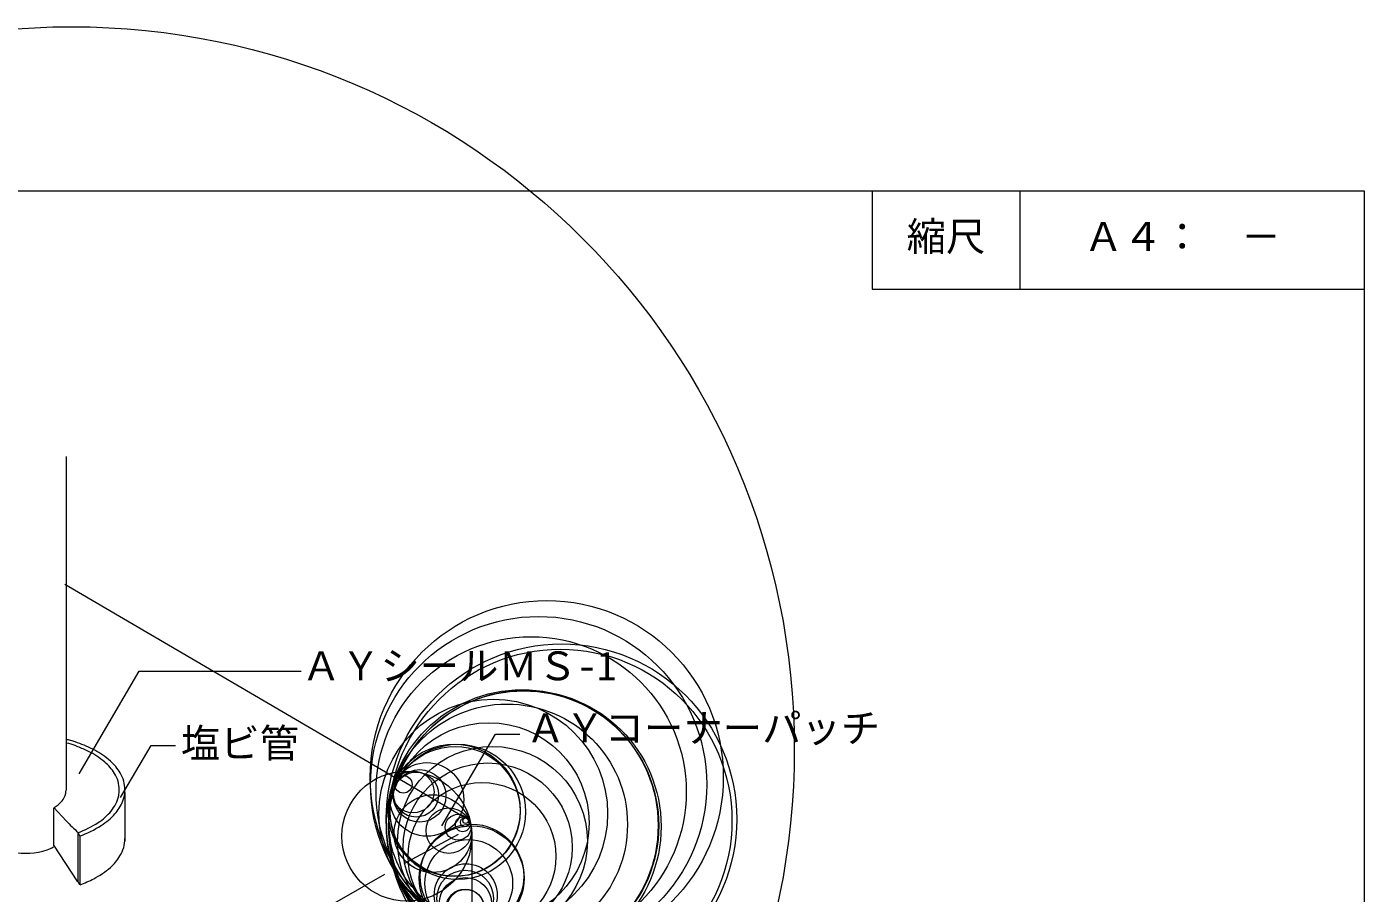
# Model space of a CAD drawing. Units: millimetres on the paper, with parts at other scales. Extents: x -135 to 135, y -94 to 109.
# Drawn here: x -0.9 to 135, y 20.6 to 108.7 of the extents above; entities that cross this region are included whole.
import ezdxf
from ezdxf.enums import TextEntityAlignment as Align

# ---------------------------------------------------------------- set-up
doc = ezdxf.new("R2010")
doc.units = ezdxf.units.MM
for name, color, linetype, lineweight in [('0-1_文字', 7, 'Continuous', 18), ('D-0', 7, 'Continuous', 18), ('E-0', 7, 'Continuous', 18), ('F-F', 7, 'Continuous', 18)]:
    doc.layers.add(name, color=color, linetype=linetype, lineweight=lineweight)
doc.layers.add('E-E', color=7, linetype='Continuous')
doc.styles.add('ＭＳ ゴシック', font='')
doc.styles.get('ＭＳ ゴシック').set_extended_font_data('MS Gothic')

# ---------------------------------------------------------------- blocks, each defined once
blk = doc.blocks.new('AIGNBL0202003C')
at = {"layer": '0-1_文字'}
blk.add_circle((353.76, 145.515), 73.435, dxfattribs=at)
blk = doc.blocks.new('AIGNBL0203003E')
at = {"layer": '0-1_文字'}
for p, q in [((387.12, 142.48), (393.78, 138.52)), ((393.04, 136.84), (387.5, 133.86)), ((394.44, 136.66), (394.44, 127.6))]:
    blk.add_line(p, q, dxfattribs=at)
for centre, radius in [((402.043, 142.687), 17.938), ((400.452, 141.182), 15.758), ((403.426, 138.24), 17.434), ((399.697, 137.727), 13.719), ((396.166, 138.026), 10.175), ((392.731, 139.192), 6.601), ((396.039, 135.529), 8.586), ((387.833, 136.676), 6.607), ((388.764, 140.895), 2.284), ((390.479, 136.932), 3.949), ((392.088, 137.236), 2.312), ((393.025, 137.581), 1.313), ((393.504, 137.871), 0.753), ((394.435, 132.619), 5.264), ((393.715, 138.08), 0.457), ((393.788, 138.239), 0.281), ((393.805, 130.659), 3.206), ((393.738, 129.377), 1.923), ((393.977, 128.478), 0.993)]:
    blk.add_circle(centre, radius, dxfattribs=at)
blk = doc.blocks.new('AIGNBL0203003F')
at = {"layer": '0-1_文字'}
for p, q in [((387.1, 142.5), (386.9, 142.62)), ((394.46, 127.26), (394.46, 127.58))]:
    blk.add_line(p, q, dxfattribs=at)
for centre, radius in [((402.043, 142.687), 17.938), ((401.208, 141.925), 17.082), ((400.452, 141.182), 15.758), ((403.532, 138.402), 17.813), ((403.426, 138.24), 17.434), ((399.549, 137.755), 13.809), ((399.816, 137.65), 13.844), ((396.609, 138.976), 11.618), ((397.993, 137.855), 12.249), ((396.166, 138.026), 10.175), ((392.624, 139.299), 6.714), ((393.005, 139.137), 6.873), ((396.523, 136.15), 9.646), ((389.867, 140.407), 3.743), ((388.452, 141.171), 2.135), ((389.126, 140.77), 2.664), ((387.467, 141.938), 0.887), ((395.455, 134.612), 7.507), ((394.406, 132.392), 5.332), ((394.114, 131.867), 4.452), ((393.749, 130.339), 2.882), ((393.769, 129.798), 2.664), ((393.79, 129.357), 1.899), ((393.903, 128.506), 1.364)]:
    blk.add_circle(centre, radius, dxfattribs=at)
blk = doc.blocks.new('AIGNBL0202003D')
at = {"layer": '0-1_文字'}
for name in ['AIGNBL0203003E', 'AIGNBL0203003F']:
    blk.add_blockref(name, (0, 0), dxfattribs=at)

msp = doc.modelspace()

# ---------------------------------------------------------------- linework, layer by layer
at = {"layer": 'D-0'}
for p, q in [((3.134, 31.018), (3.134, 64.978)), ((36.514, 32.318), (2.974, 51.958)), ((9.054, 30.818), (9.054, 25.878)), ((1.835, 29.296), (3.114, 27.938)), ((1.854, 25.398), (1.854, 29.238)), ((1.814, 25.478), (4.254, 21.738)), ((35.434, 22.478), (7.955, 6.786))]:
    msp.add_line(p, q, dxfattribs=at)
msp.add_lwpolyline([(4.314, 21.738), (4.314, 26.678), (4.474, 26.398), (4.474, 21.458)], close=True, dxfattribs=at)
for centre, radius, start, end in [((2.578, 32.008), 4.227, 71.65811, 82.43917), ((2.631, 32.086), 3.789, 68.55527, 82.06233), ((3.118, 33.601), 2.545, 63.47283, 71.90022), ((3.358, 33.89), 1.843, 59.46348, 69.06705), ((0.585, 25.019), 11.462, 61.77072, 71.32785), ((0.457, 25.248), 10.926, 63.31268, 69.4398), ((2.07, 28.212), 7.554, 49.08117, 64.14839), ((2.461, 28.302), 7.683, 48.11837, 62.52142), ((4.411, 30.369), 4.843, 30.35661, 48.97358), ((4.015, 30.342), 4.671, 31.25973, 49.9919), ((5.341, 31.084), 3.154, 0.25447, 32.23428), ((5.737, 31.085), 3.337, 0.22284, 31.24466), ((0.82, 31.469), 2.388, 307.94206, 325.59633), ((1.544, 31.008), 1.53, 324.52168, 359.62943), ((4.683, 31.386), 3.854, 320.71697, 346.85846), ((5.5, 31.097), 2.994, 348.70409, 0.02911), ((5.775, 31.123), 3.299, 338.09957, 359.57308), ((0.093, 32.3), 3.49, 300.68106, 308.96792), ((2.814, 33.049), 6.354, 303.79386, 319.78546), ((2.789, 33.457), 7.128, 302.87474, 317.66399), ((4.682, 31.644), 4.508, 318.48973, 337.13356), ((13.085, 37.052), 13.508, 222.42909, 229.51295), ((0.819, 36.231), 10.109, 290.10604, 303.15787), ((0.742, 36.833), 11.075, 289.58512, 302.29038), ((5.737, 26.153), 3.337, 328.03445, 359.74676), ((-1.047, 31.652), 7.001, 259.06273, 288.43228), ((-0.413, 29.436), 4.7, 289.63574, 298.28924), ((2.416, 28.994), 7.755, 296.66477, 311.8333), ((4.372, 26.906), 4.895, 311.0814, 329.01906), ((0.675, 32.091), 11.305, 289.85036, 297.50406)]:
    msp.add_arc(centre, radius, start, end, dxfattribs=at)
at = {"layer": 'E-0'}
for p, q in [((4.408, 32.74), (10.514, 43.158)), ((10.514, 43.158), (26.974, 43.158)), ((41.263, 27.442), (46.717, 36.748)), ((46.717, 36.748), (49.201, 36.748)), ((8.631, 30.324), (11.734, 35.618)), ((11.734, 35.618), (14.218, 35.618))]:
    msp.add_line(p, q, dxfattribs=at)
at = {"layer": 'F-F'}
msp.add_line((100, 92), (100, 82), dxfattribs=at)
for points in [[(-135, 92), (135, 92), (135, -88), (-135, -88)], [(85, 92), (85, 82), (135, 82)]]:
    msp.add_lwpolyline(points, dxfattribs=at)

# ---------------------------------------------------------------- block references
at = {"layer": 'D-0'}
for name in ['AIGNBL0202003C', 'AIGNBL0202003D']:
    msp.add_blockref(name, (-350.106, -110.282), dxfattribs=at)

# ---------------------------------------------------------------- texts
at = {"layer": 'E-0', "style": 'ＭＳ ゴシック'}
for s, p in [('ＡＹシールＭＳ-1', (27.023, 41.36)), ('ＡＹコーナーパッチ', (49.813, 35.041)), ('塩ビ管', (14.755, 33.497))]:
    msp.add_text(s, height=2.933, dxfattribs=at).set_placement(p, align=Align.BOTTOM_LEFT)
at = {"layer": 'E-E', "style": 'ＭＳ ゴシック'}
for s, p in [('縮尺', (88.5, 85)), ('Ａ４：\u3000－', (106.5, 85))]:
    msp.add_text(s, height=2.933, dxfattribs=at).set_placement(p, align=Align.BOTTOM_LEFT)

doc.saveas('drawing.dxf')
